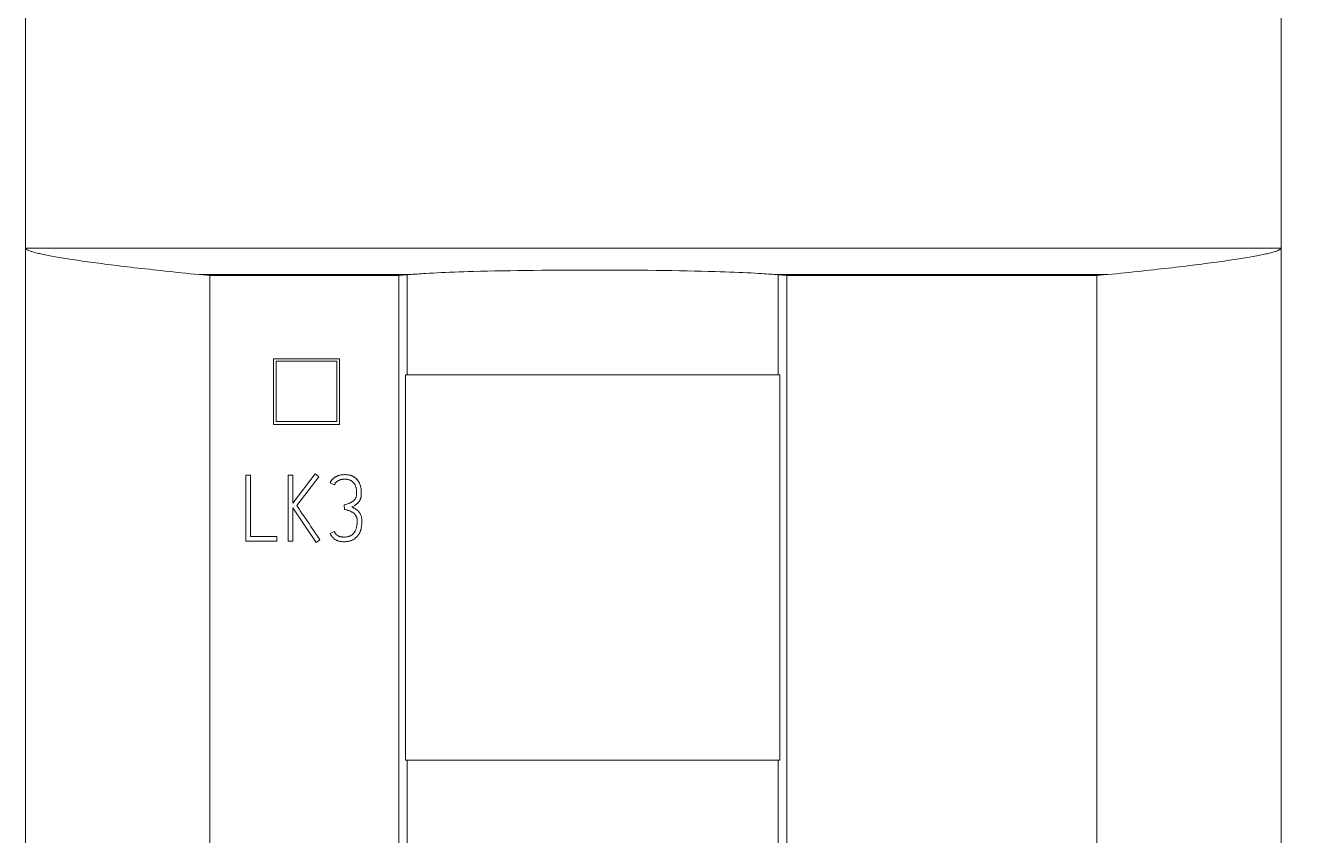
# Model space of a CAD drawing. Header units: millimetres. Extents: x 42356 to 50646, y 31507 to 39566.
# Drawn here: x 47567.53 to 47590.77, y 33810.94 to 33825.65 of the extents above; entities that cross this region are included whole.
import ezdxf

# ---------------------------------------------------------------- set-up
doc = ezdxf.new("R2010")
doc.units = ezdxf.units.MM
doc.set_wipeout_variables(frame=1)
doc.layers.add('000-PI-Oprema', color=30, linetype='Continuous', lineweight=5)

# ---------------------------------------------------------------- blocks, each defined once
blk = doc.blocks.new('A101_6ES7512-1DK01-0AB0')
at = {"layer": '000-PI-Oprema'}
for p, q in [((0, -58.55), (0, 58.55)), ((22.8, -14.15), (22.8, 55.35)), ((22.8, 5.85), (0, 5.85)), ((6.974, 5.369), (3.151, 5.369)), ((3.151, 5.369), (3.227, 5.362)), ((3.227, 5.362), (3.343, 5.35)), ((3.343, 5.35), (3.343, -5.15)), ((6.776, 5.35), (3.343, 5.35)), ((6.931, 5.365), (6.776, 5.35)), ((6.776, 5.35), (6.776, -13.65)), ((6.974, 5.369), (6.931, 5.365)), ((6.931, 5.365), (6.931, 3.55)), ((7.007, 5.372), (6.974, 5.369)), ((7.04, 5.375), (7.007, 5.372)), ((7.075, 5.377), (7.04, 5.375)), ((7.111, 5.38), (7.075, 5.377)), ((7.149, 5.383), (7.111, 5.38)), ((7.188, 5.385), (7.149, 5.383)), ((7.228, 5.388), (7.188, 5.385)), ((7.27, 5.39), (7.228, 5.388)), ((7.335, 5.394), (7.27, 5.39)), ((7.404, 5.398), (7.335, 5.394)), ((7.475, 5.401), (7.404, 5.398)), ((7.549, 5.405), (7.475, 5.401)), ((7.626, 5.408), (7.549, 5.405)), ((7.706, 5.411), (7.626, 5.408)), ((7.787, 5.414), (7.706, 5.411)), ((7.871, 5.417), (7.787, 5.414)), ((7.958, 5.42), (7.871, 5.417)), ((8.046, 5.423), (7.958, 5.42)), ((8.137, 5.425), (8.046, 5.423)), ((8.262, 5.429), (8.137, 5.425)), ((8.391, 5.432), (8.262, 5.429)), ((8.524, 5.435), (8.391, 5.432)), ((8.66, 5.437), (8.524, 5.435)), ((8.798, 5.44), (8.66, 5.437)), ((8.938, 5.442), (8.798, 5.44)), ((9.081, 5.444), (8.938, 5.442)), ((9.226, 5.446), (9.081, 5.444)), ((9.373, 5.447), (9.226, 5.446)), ((9.522, 5.449), (9.373, 5.447)), ((9.674, 5.45), (9.522, 5.449)), ((9.825, 5.451), (9.674, 5.45)), ((9.977, 5.451), (9.825, 5.451)), ((10.168, 5.452), (9.977, 5.451)), ((10.358, 5.452), (10.168, 5.452)), ((10.549, 5.452), (10.358, 5.452)), ((10.702, 5.451), (10.549, 5.452)), ((10.855, 5.45), (10.702, 5.451)), ((11.006, 5.449), (10.855, 5.45)), ((11.156, 5.448), (11.006, 5.449)), ((11.304, 5.447), (11.156, 5.448)), ((11.449, 5.445), (11.304, 5.447)), ((11.593, 5.443), (11.449, 5.445)), ((11.735, 5.441), (11.593, 5.443)), ((11.874, 5.439), (11.735, 5.441)), ((12.012, 5.436), (11.874, 5.439)), ((12.146, 5.433), (12.012, 5.436)), ((12.276, 5.43), (12.146, 5.433)), ((12.403, 5.427), (12.276, 5.43)), ((12.525, 5.423), (12.403, 5.427)), ((12.615, 5.421), (12.525, 5.423)), ((12.702, 5.418), (12.615, 5.421)), ((12.787, 5.415), (12.702, 5.418)), ((12.87, 5.412), (12.787, 5.415)), ((12.95, 5.409), (12.87, 5.412)), ((13.028, 5.406), (12.95, 5.409)), ((13.103, 5.402), (13.028, 5.406)), ((13.175, 5.399), (13.103, 5.402)), ((13.244, 5.395), (13.175, 5.399)), ((13.309, 5.391), (13.244, 5.395)), ((13.372, 5.388), (13.309, 5.391)), ((13.412, 5.385), (13.372, 5.388)), ((13.451, 5.383), (13.412, 5.385)), ((13.489, 5.38), (13.451, 5.383)), ((13.525, 5.377), (13.489, 5.38)), ((13.56, 5.375), (13.525, 5.377)), ((13.593, 5.372), (13.56, 5.375)), ((13.626, 5.369), (13.593, 5.372)), ((19.649, 5.369), (13.626, 5.369)), ((13.669, 5.365), (13.626, 5.369)), ((13.669, 5.365), (13.669, 3.55)), ((13.824, 5.35), (13.669, 5.365)), ((13.824, 5.35), (13.824, -13.65)), ((19.457, 5.35), (13.824, 5.35)), ((19.457, 5.35), (19.573, 5.362)), ((19.457, 5.35), (19.457, -5.15)), ((19.573, 5.362), (19.73, 5.377)), ((4.5, 3.837), (4.5, 2.65)), ((5.7, 3.837), (4.5, 3.837)), ((4.55, 3.8), (4.55, 2.7)), ((5.65, 3.8), (4.55, 3.8)), ((5.65, 2.7), (5.65, 3.8)), ((5.7, 2.65), (5.7, 3.837)), ((6.9, 3.55), (6.9, -3.45)), ((6.9, 3.55), (13.7, 3.55)), ((13.7, -3.45), (13.7, 3.55)), ((4.5, 2.65), (5.7, 2.65)), ((4.55, 2.7), (5.65, 2.7)), ((4, 0.527), (4, 1.725)), ((4, 1.725), (4.085, 1.725)), ((4.085, 1.725), (4.085, 0.612)), ((4.766, 0.527), (4.766, 1.724)), ((4.766, 1.724), (4.85, 1.724)), ((4.85, 1.218), (5.258, 1.749)), ((4.85, 1.724), (4.85, 1.218)), ((5.325, 1.699), (4.925, 1.176)), ((5.258, 1.749), (5.325, 1.699)), ((5.606, 1.549), (5.53, 1.587)), ((5.789, 1.104), (5.784, 1.188)), ((5.835, 1.203), (5.852, 1.208)), ((4.85, 1.134), (4.85, 0.527)), ((5.277, 0.502), (4.85, 1.134)), ((4.961, 1.123), (4.975, 1.102)), ((4.975, 1.102), (4.989, 1.08)), ((4.989, 1.08), (5.025, 1.027)), ((5.025, 1.027), (5.046, 0.995)), ((5.046, 0.995), (5.111, 0.9)), ((5.111, 0.9), (5.147, 0.847)), ((5.147, 0.847), (5.182, 0.794)), ((5.182, 0.794), (5.261, 0.678)), ((5.53, 0.67), (5.606, 0.705)), ((4.561, 0.527), (4, 0.527)), ((4.085, 0.612), (4.561, 0.612)), ((4.561, 0.612), (4.561, 0.527)), ((4.85, 0.527), (4.766, 0.527)), ((5.261, 0.678), (5.325, 0.582)), ((5.346, 0.55), (5.277, 0.502)), ((5.325, 0.582), (5.346, 0.55)), ((6.9, -3.45), (13.7, -3.45)), ((6.931, -3.45), (6.931, -13.665)), ((13.669, -3.45), (13.669, -13.665))]:
    blk.add_line(p, q, dxfattribs=at)
for points in [[(3.151, 5.369), (3.07, 5.377), (2.99, 5.386), (2.911, 5.394), (2.833, 5.402), (2.757, 5.41), (2.681, 5.418), (2.606, 5.426), (2.532, 5.434), (2.46, 5.442), (2.388, 5.449), (2.317, 5.457), (2.248, 5.465), (2.179, 5.473), (2.111, 5.48), (2.045, 5.488), (1.979, 5.495), (1.915, 5.503), (1.852, 5.51), (1.789, 5.518), (1.728, 5.525), (1.668, 5.532), (1.609, 5.54), (1.551, 5.547), (1.494, 5.554), (1.438, 5.561), (1.383, 5.568), (1.329, 5.575), (1.276, 5.582), (1.224, 5.589), (1.173, 5.596), (1.124, 5.603), (1.075, 5.61), (1.027, 5.616), (0.981, 5.623), (0.936, 5.629), (0.891, 5.636), (0.848, 5.642), (0.806, 5.649), (0.765, 5.655), (0.725, 5.662), (0.686, 5.668), (0.648, 5.674), (0.611, 5.68), (0.575, 5.686), (0.54, 5.692), (0.506, 5.698), (0.474, 5.704), (0.442, 5.71), (0.412, 5.716), (0.383, 5.722), (0.354, 5.727), (0.327, 5.733), (0.301, 5.739), (0.276, 5.744), (0.252, 5.75), (0.229, 5.755), (0.207, 5.76), (0.187, 5.766), (0.167, 5.771), (0.149, 5.776), (0.131, 5.781), (0.115, 5.786), (0.1, 5.791), (0.085, 5.796), (0.072, 5.801), (0.06, 5.806), (0.049, 5.81), (0.04, 5.815), (0.031, 5.82), (0.023, 5.824), (0.017, 5.829), (0.011, 5.833), (0.007, 5.837), (0.003, 5.842), (0.001, 5.846), (0, 5.85)], [(22.8, 5.85), (22.799, 5.846), (22.796, 5.842), (22.793, 5.837), (22.789, 5.833), (22.783, 5.829), (22.777, 5.824), (22.769, 5.82), (22.76, 5.815), (22.75, 5.81), (22.739, 5.805), (22.727, 5.801), (22.714, 5.796), (22.7, 5.791), (22.685, 5.786), (22.668, 5.781), (22.651, 5.776), (22.632, 5.771), (22.613, 5.765), (22.592, 5.76), (22.57, 5.755), (22.547, 5.749), (22.523, 5.744), (22.498, 5.738), (22.472, 5.733), (22.445, 5.727), (22.417, 5.722), (22.387, 5.716), (22.357, 5.71), (22.326, 5.704), (22.293, 5.698), (22.259, 5.692), (22.225, 5.686), (22.189, 5.68), (22.152, 5.674), (22.114, 5.668), (22.075, 5.662), (22.035, 5.655), (21.994, 5.649), (21.952, 5.642), (21.908, 5.636), (21.864, 5.629), (21.818, 5.623), (21.772, 5.616), (21.724, 5.609), (21.676, 5.603), (21.626, 5.596), (21.575, 5.589), (21.523, 5.582), (21.47, 5.575), (21.416, 5.568), (21.361, 5.561), (21.305, 5.554), (21.248, 5.547), (21.19, 5.54), (21.131, 5.532), (21.071, 5.525), (21.009, 5.518), (20.947, 5.51), (20.884, 5.503), (20.819, 5.495), (20.754, 5.488), (20.688, 5.48), (20.62, 5.472), (20.552, 5.465), (20.482, 5.457), (20.412, 5.449), (20.34, 5.441), (20.267, 5.434), (20.194, 5.426), (20.119, 5.418), (20.043, 5.41), (19.966, 5.402), (19.889, 5.394), (19.81, 5.386), (19.73, 5.377)], [(5.53, 1.587), (5.533, 1.594), (5.536, 1.6), (5.539, 1.606), (5.543, 1.612), (5.546, 1.618), (5.55, 1.624), (5.554, 1.63), (5.559, 1.635), (5.563, 1.641), (5.568, 1.646), (5.572, 1.651), (5.577, 1.656), (5.582, 1.661), (5.587, 1.666), (5.593, 1.671), (5.598, 1.675), (5.604, 1.679), (5.609, 1.684), (5.615, 1.688), (5.621, 1.691), (5.627, 1.695), (5.633, 1.699), (5.639, 1.702), (5.645, 1.705), (5.652, 1.708), (5.658, 1.711), (5.664, 1.714), (5.671, 1.717), (5.678, 1.719), (5.684, 1.721), (5.691, 1.723), (5.698, 1.725), (5.711, 1.729), (5.725, 1.731), (5.739, 1.733), (5.753, 1.735), (5.767, 1.736), (5.781, 1.737), (5.795, 1.737), (5.809, 1.737), (5.823, 1.736), (5.837, 1.735), (5.851, 1.733), (5.864, 1.731), (5.878, 1.729), (5.892, 1.725), (5.899, 1.724), (5.905, 1.722), (5.912, 1.719), (5.918, 1.717), (5.925, 1.714), (5.931, 1.712), (5.938, 1.709), (5.944, 1.706), (5.95, 1.703), (5.957, 1.699), (5.963, 1.696), (5.969, 1.692), (5.974, 1.688), (5.98, 1.684), (5.986, 1.68), (5.991, 1.676), (5.996, 1.671), (6.002, 1.666), (6.007, 1.661), (6.012, 1.656), (6.016, 1.651), (6.021, 1.646), (6.026, 1.641), (6.03, 1.635), (6.034, 1.63), (6.038, 1.624), (6.042, 1.618), (6.046, 1.612), (6.049, 1.606), (6.053, 1.6), (6.056, 1.594), (6.059, 1.588), (6.062, 1.581), (6.065, 1.575), (6.07, 1.562), (6.075, 1.549), (6.079, 1.535), (6.083, 1.522), (6.086, 1.508), (6.089, 1.495), (6.091, 1.481), (6.093, 1.467), (6.095, 1.453), (6.096, 1.439), (6.097, 1.425), (6.097, 1.411), (6.097, 1.397), (6.097, 1.383), (6.096, 1.369), (6.095, 1.355), (6.094, 1.349), (6.093, 1.342), (6.092, 1.335), (6.091, 1.328), (6.089, 1.321), (6.087, 1.314), (6.085, 1.308), (6.083, 1.301), (6.081, 1.294), (6.078, 1.288), (6.075, 1.282), (6.072, 1.275), (6.069, 1.269), (6.065, 1.263), (6.062, 1.257), (6.058, 1.251), (6.054, 1.246), (6.05, 1.24), (6.045, 1.235), (6.041, 1.229), (6.036, 1.224), (6.031, 1.219), (6.026, 1.214), (6.021, 1.21), (6.016, 1.205), (6.01, 1.2), (6.005, 1.196), (5.999, 1.192), (5.988, 1.184), (5.976, 1.177), (5.964, 1.169), (5.952, 1.162), (5.94, 1.156), (5.927, 1.149)], [(5.852, 1.208), (5.861, 1.211), (5.869, 1.214), (5.877, 1.217), (5.886, 1.22), (5.894, 1.224), (5.902, 1.227), (5.91, 1.231), (5.918, 1.236), (5.925, 1.24), (5.933, 1.245), (5.94, 1.25), (5.947, 1.255), (5.954, 1.261), (5.961, 1.267), (5.967, 1.273), (5.973, 1.28), (5.978, 1.287), (5.984, 1.294), (5.989, 1.301), (5.991, 1.305), (5.993, 1.309), (5.995, 1.313), (5.997, 1.317), (5.999, 1.321), (6.001, 1.325), (6.002, 1.329), (6.004, 1.333), (6.005, 1.338), (6.006, 1.342), (6.008, 1.35), (6.01, 1.359), (6.011, 1.368), (6.011, 1.377), (6.012, 1.386), (6.012, 1.395), (6.012, 1.404), (6.012, 1.412), (6.012, 1.421), (6.012, 1.43), (6.011, 1.439), (6.011, 1.448), (6.01, 1.457), (6.008, 1.466), (6.007, 1.475), (6.006, 1.484), (6.004, 1.492), (6.002, 1.501), (5.999, 1.51), (5.996, 1.518), (5.993, 1.527), (5.99, 1.535), (5.986, 1.543), (5.982, 1.551), (5.978, 1.559), (5.973, 1.567), (5.968, 1.574), (5.963, 1.582), (5.957, 1.589), (5.951, 1.596), (5.945, 1.602), (5.939, 1.608), (5.932, 1.614), (5.925, 1.619), (5.921, 1.622), (5.917, 1.624), (5.913, 1.627), (5.91, 1.629), (5.902, 1.633), (5.894, 1.637), (5.885, 1.64), (5.877, 1.643), (5.868, 1.645), (5.859, 1.647), (5.85, 1.649), (5.842, 1.651), (5.833, 1.652), (5.824, 1.653), (5.815, 1.653), (5.806, 1.654), (5.797, 1.654), (5.788, 1.654), (5.779, 1.653), (5.77, 1.653), (5.761, 1.652), (5.752, 1.651), (5.744, 1.649), (5.735, 1.648), (5.726, 1.646), (5.718, 1.644), (5.709, 1.641), (5.701, 1.638), (5.693, 1.635), (5.685, 1.631), (5.681, 1.629), (5.677, 1.627), (5.673, 1.624), (5.669, 1.622), (5.662, 1.617), (5.655, 1.611), (5.648, 1.606), (5.642, 1.6), (5.636, 1.593), (5.63, 1.586), (5.624, 1.579), (5.619, 1.572), (5.615, 1.564), (5.61, 1.557), (5.606, 1.549)], [(4.925, 1.176), (4.932, 1.165), (4.939, 1.155), (4.961, 1.123)], [(5.784, 1.188), (5.793, 1.19), (5.801, 1.193), (5.81, 1.195), (5.835, 1.203)], [(5.927, 1.149), (5.936, 1.145), (5.945, 1.14), (5.954, 1.135), (5.963, 1.13), (5.972, 1.125), (5.98, 1.119), (5.989, 1.114), (5.998, 1.108), (6.006, 1.102), (6.014, 1.096), (6.022, 1.09), (6.03, 1.083), (6.037, 1.077), (6.045, 1.069), (6.051, 1.062), (6.058, 1.054), (6.064, 1.046), (6.069, 1.037), (6.075, 1.028), (6.079, 1.019), (6.084, 1.01), (6.088, 1.001), (6.092, 0.991), (6.095, 0.982), (6.098, 0.972), (6.1, 0.962), (6.102, 0.952), (6.104, 0.942), (6.105, 0.932), (6.106, 0.922), (6.107, 0.911), (6.107, 0.901), (6.107, 0.891), (6.107, 0.881), (6.107, 0.871), (6.107, 0.86), (6.106, 0.85), (6.105, 0.84), (6.104, 0.83), (6.103, 0.82), (6.102, 0.81), (6.101, 0.8), (6.099, 0.789), (6.097, 0.779), (6.095, 0.769), (6.093, 0.759), (6.091, 0.749), (6.088, 0.74), (6.085, 0.73), (6.082, 0.72), (6.079, 0.711), (6.075, 0.701), (6.071, 0.692), (6.067, 0.682), (6.062, 0.673), (6.057, 0.664), (6.052, 0.655), (6.047, 0.647), (6.041, 0.638), (6.035, 0.63), (6.029, 0.622), (6.022, 0.614), (6.015, 0.607), (6.008, 0.599), (6, 0.592), (5.993, 0.586), (5.985, 0.579), (5.977, 0.573), (5.968, 0.567), (5.959, 0.562), (5.951, 0.557), (5.941, 0.552), (5.932, 0.548), (5.923, 0.544), (5.913, 0.54), (5.904, 0.537), (5.894, 0.534), (5.884, 0.531), (5.874, 0.528), (5.864, 0.526), (5.854, 0.524), (5.844, 0.523), (5.834, 0.522), (5.824, 0.521), (5.813, 0.52), (5.803, 0.519), (5.793, 0.519), (5.783, 0.519), (5.773, 0.519), (5.763, 0.519), (5.752, 0.519), (5.742, 0.52), (5.732, 0.521), (5.722, 0.522), (5.712, 0.524), (5.702, 0.526), (5.692, 0.528), (5.682, 0.531), (5.672, 0.534), (5.663, 0.538), (5.653, 0.542), (5.644, 0.546), (5.635, 0.55), (5.626, 0.555), (5.617, 0.56), (5.609, 0.566), (5.601, 0.572), (5.593, 0.579), (5.585, 0.586), (5.578, 0.593), (5.571, 0.6), (5.565, 0.608), (5.559, 0.617), (5.554, 0.625), (5.548, 0.634), (5.543, 0.643), (5.538, 0.652), (5.534, 0.661), (5.53, 0.67)], [(5.606, 0.705), (5.61, 0.696), (5.613, 0.691), (5.615, 0.686), (5.618, 0.682), (5.621, 0.677), (5.624, 0.673), (5.627, 0.669), (5.63, 0.664), (5.633, 0.66), (5.636, 0.656), (5.64, 0.652), (5.643, 0.649), (5.647, 0.645), (5.651, 0.641), (5.655, 0.638), (5.659, 0.635), (5.664, 0.632), (5.668, 0.629), (5.672, 0.626), (5.677, 0.624), (5.682, 0.622), (5.687, 0.619), (5.691, 0.617), (5.696, 0.616), (5.701, 0.614), (5.706, 0.613), (5.711, 0.611), (5.717, 0.61), (5.722, 0.609), (5.732, 0.607), (5.742, 0.606), (5.753, 0.605), (5.763, 0.604), (5.774, 0.604), (5.784, 0.604), (5.795, 0.604), (5.805, 0.604), (5.816, 0.605), (5.826, 0.606), (5.836, 0.608), (5.847, 0.61), (5.857, 0.612), (5.867, 0.614), (5.877, 0.618), (5.887, 0.621), (5.892, 0.623), (5.897, 0.625), (5.902, 0.627), (5.906, 0.63), (5.911, 0.632), (5.915, 0.635), (5.92, 0.638), (5.924, 0.64), (5.929, 0.643), (5.933, 0.647), (5.937, 0.65), (5.941, 0.653), (5.945, 0.657), (5.949, 0.66), (5.952, 0.664), (5.956, 0.668), (5.96, 0.672), (5.963, 0.676), (5.966, 0.68), (5.969, 0.684), (5.972, 0.689), (5.975, 0.693), (5.978, 0.697), (5.981, 0.702), (5.986, 0.711), (5.99, 0.721), (5.994, 0.73), (5.998, 0.74), (6.001, 0.75), (6.005, 0.76), (6.007, 0.77), (6.01, 0.78), (6.012, 0.79), (6.014, 0.801), (6.016, 0.811), (6.017, 0.822), (6.019, 0.832), (6.02, 0.842), (6.021, 0.853), (6.022, 0.863), (6.022, 0.874), (6.022, 0.884), (6.022, 0.895), (6.022, 0.905), (6.021, 0.916), (6.021, 0.921), (6.02, 0.926), (6.02, 0.931), (6.019, 0.936), (6.018, 0.941), (6.016, 0.947), (6.015, 0.952), (6.013, 0.957), (6.012, 0.962), (6.01, 0.966), (6.008, 0.971), (6.006, 0.976), (6.003, 0.981), (6.001, 0.985), (5.998, 0.99), (5.995, 0.994), (5.992, 0.999), (5.989, 1.003), (5.986, 1.007), (5.983, 1.011), (5.98, 1.015), (5.976, 1.019), (5.973, 1.023), (5.969, 1.027), (5.965, 1.03), (5.961, 1.034), (5.957, 1.037), (5.953, 1.041), (5.945, 1.047), (5.936, 1.053), (5.927, 1.058), (5.918, 1.064), (5.909, 1.068), (5.9, 1.073), (5.89, 1.077), (5.88, 1.081), (5.87, 1.084), (5.86, 1.088), (5.85, 1.091), (5.84, 1.093), (5.83, 1.096), (5.82, 1.098), (5.81, 1.101), (5.799, 1.103), (5.789, 1.104)]]:
    blk.add_lwpolyline(points, dxfattribs=at)

msp = doc.modelspace()

# ---------------------------------------------------------------- wipeouts: each hides what was drawn before it
msp.add_wipeout([(47567.526, 33874.308), (47667.526, 33874.308), (47667.526, 33757.208), (47567.526, 33757.208)]).dxf.layer = '000-PI-Oprema'

# ---------------------------------------------------------------- next in the draw order: block references
at = {"layer": '000-PI-Oprema'}
msp.add_blockref('A101_6ES7512-1DK01-0AB0', (47567.526, 33815.758), dxfattribs=at)

doc.saveas('drawing.dxf')
